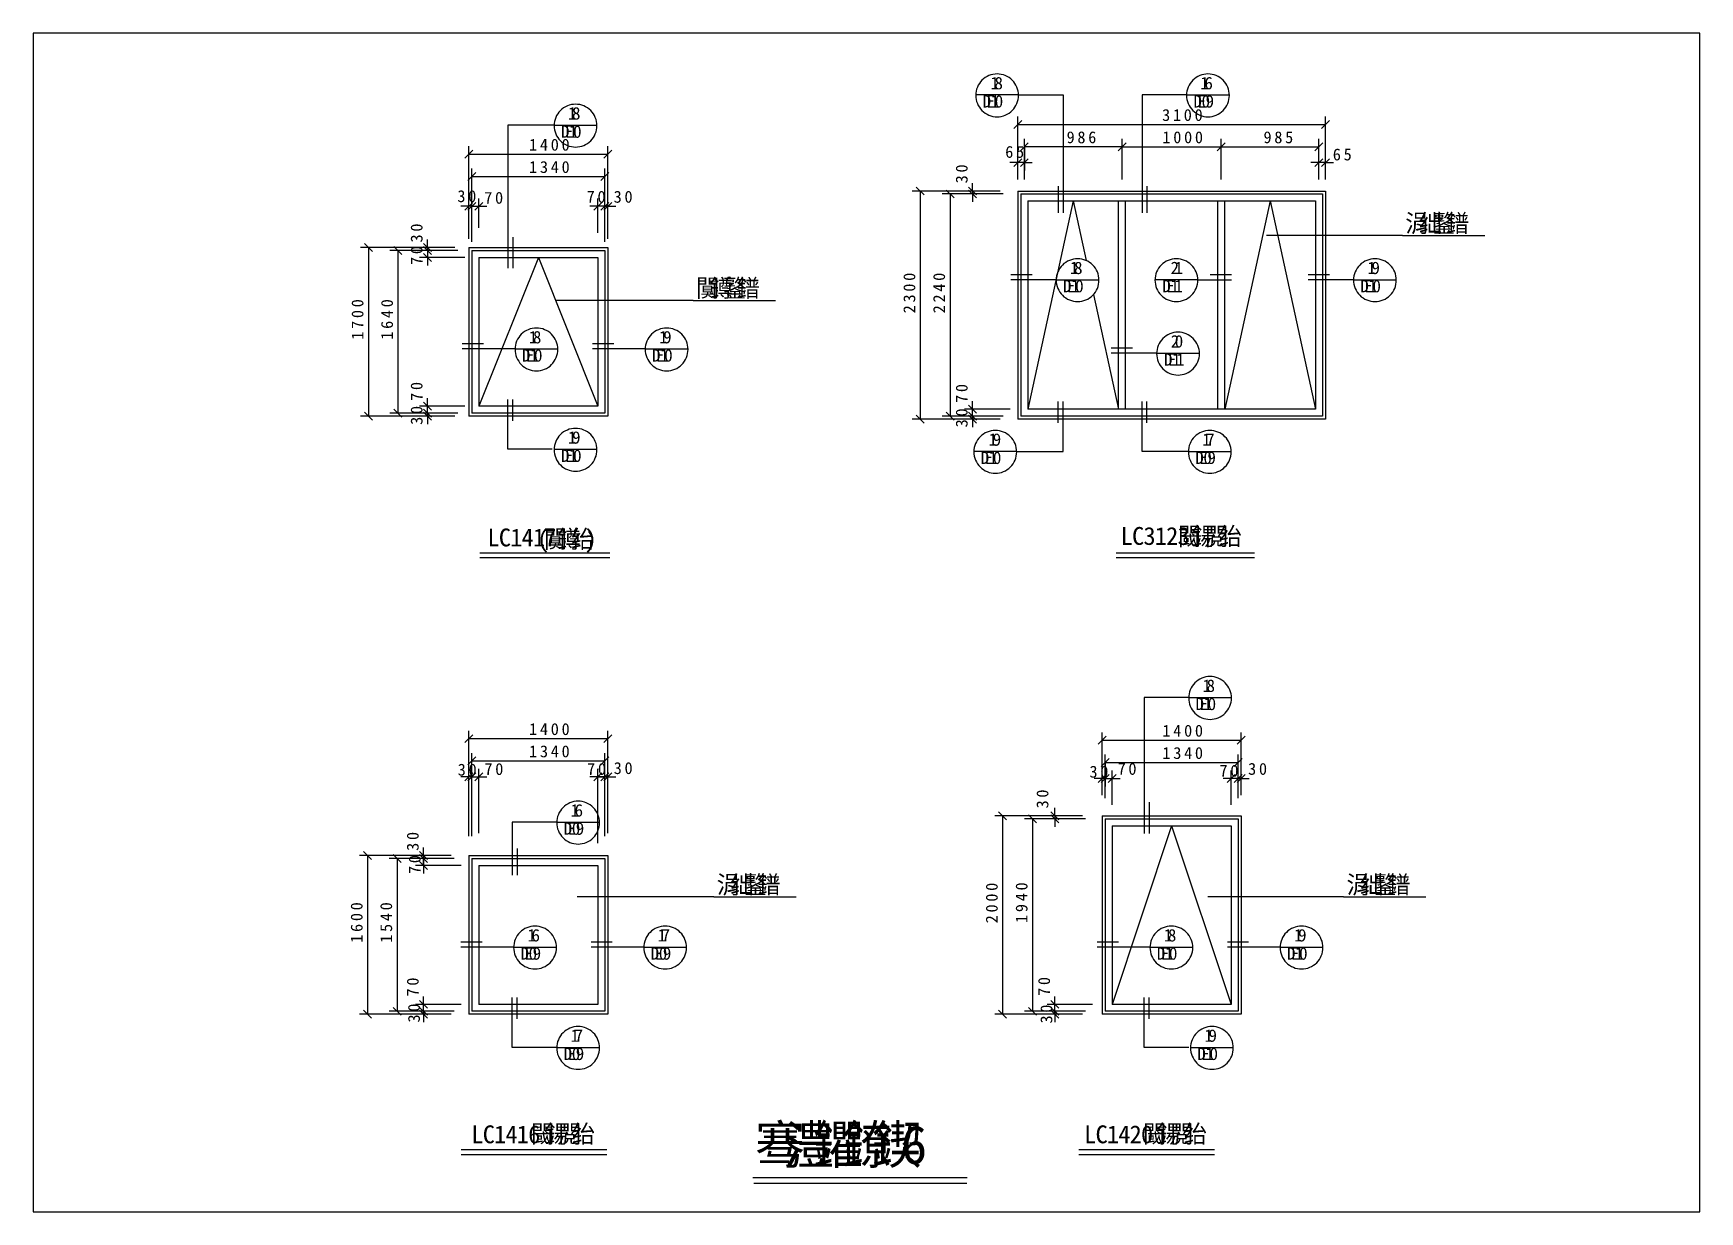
# Model space of a CAD drawing. Header units: metres. Extents: x 0 to 423, y 0 to 299.
import ezdxf

# ---------------------------------------------------------------- set-up
doc = ezdxf.new("R2010")
doc.units = ezdxf.units.M

msp = doc.modelspace()

# ---------------------------------------------------------------- linework, layer by layer
for p, q in [((422.85, 299.01), (0, 299.01)), ((0, 299.01), (0, 0)), ((422.85, 0), (422.85, 299.01)), ((250, 283.39), (239.14, 283.39)), ((250, 283.39), (261.3, 283.39)), ((261.3, 283.39), (261.3, 253.49)), ((292.64, 283.39), (281.34, 283.39)), ((281.34, 283.39), (281.34, 253.49)), ((292.64, 283.39), (303.5, 283.39)), ((132.16, 275.7), (120.39, 275.71)), ((120.39, 275.71), (120.39, 239.38)), ((132.16, 275.71), (143.02, 275.71)), ((250.85, 276.87), (248.84, 274.86)), ((249.85, 261.96), (249.85, 277.88)), ((249.85, 275.87), (327.87, 275.87)), ((326.87, 274.86), (328.88, 276.87)), ((327.87, 261.96), (327.87, 277.88)), ((252.49, 271.22), (250.48, 269.2)), ((251.48, 261.96), (251.48, 272.22)), ((275.27, 269.2), (277.28, 271.22)), ((277.28, 271.22), (275.27, 269.2)), ((276.27, 261.96), (276.27, 272.22)), ((276.27, 261.96), (276.27, 272.22)), ((302.45, 271.22), (300.44, 269.2)), ((300.44, 269.2), (302.45, 271.22)), ((301.44, 261.96), (301.44, 272.22)), ((301.44, 261.96), (301.44, 272.22)), ((325.23, 269.2), (327.24, 271.22)), ((326.24, 261.96), (326.24, 272.22)), ((111.53, 269.33), (109.52, 267.32)), ((110.53, 246.87), (110.53, 270.34)), ((110.53, 268.32), (145.76, 268.32)), ((144.76, 267.32), (146.77, 269.33)), ((145.76, 246.87), (145.76, 270.34)), ((248.84, 265.19), (250.85, 267.2)), ((249.85, 266.19), (249.85, 268.21)), ((252.49, 267.2), (250.48, 265.19)), ((276.27, 270.21), (251.48, 270.21)), ((251.48, 270.21), (251.48, 264.18)), ((276.27, 270.21), (301.44, 270.21)), ((301.44, 270.21), (326.24, 270.21)), ((325.23, 265.19), (327.24, 267.2)), ((326.24, 261.96), (326.24, 268.21)), ((328.88, 267.2), (326.87, 265.19)), ((327.87, 261.96), (327.87, 268.21)), ((112.29, 263.67), (110.28, 261.66)), ((111.28, 246.11), (111.28, 264.68)), ((111.28, 262.67), (145.01, 262.67)), ((144, 261.66), (146.02, 263.67)), ((145.01, 246.11), (145.01, 264.68)), ((249.85, 266.19), (247.83, 266.19)), ((251.48, 266.19), (249.85, 266.19)), ((251.48, 266.19), (253.5, 266.19)), ((326.24, 266.19), (324.22, 266.19)), ((327.87, 266.19), (326.24, 266.19)), ((327.87, 266.19), (329.89, 266.19)), ((245.32, 258.99), (223.04, 258.99)), ((226.06, 257.99), (224.05, 260)), ((225.06, 258.99), (225.06, 201.1)), ((246.08, 258.24), (230.61, 258.24)), ((233.63, 257.23), (231.61, 259.25)), ((232.62, 258.24), (232.62, 201.86)), ((244.06, 258.99), (236.32, 258.99)), ((244.06, 258.24), (236.32, 258.24)), ((237.33, 260), (239.34, 257.99)), ((239.34, 257.23), (237.33, 259.25)), ((238.34, 258.99), (238.34, 261.01)), ((238.34, 258.99), (238.34, 258.24)), ((238.34, 258.24), (238.34, 256.22)), ((249.85, 258.99), (327.87, 258.99)), ((249.85, 258.99), (249.85, 201.1)), ((250.6, 258.24), (327.12, 258.24)), ((250.6, 258.24), (250.6, 201.86)), ((260.05, 260.25), (260.05, 253.49)), ((282.6, 260.25), (282.6, 253.49)), ((327.12, 258.24), (327.12, 201.86)), ((327.87, 258.99), (327.87, 201.1)), ((110.53, 255.12), (108.51, 255.12)), ((111.28, 255.12), (109.27, 255.12)), ((109.52, 254.11), (111.53, 256.12)), ((110.28, 254.11), (112.29, 256.12)), ((112.29, 256.12), (110.28, 254.11)), ((110.53, 255.12), (110.53, 257.13)), ((111.28, 255.12), (110.53, 255.12)), ((111.28, 248.29), (111.28, 257.13)), ((111.28, 255.12), (111.28, 257.13)), ((111.28, 255.12), (113.04, 255.12)), ((111.28, 255.12), (113.3, 255.12)), ((114.05, 256.12), (112.04, 254.11)), ((113.04, 249.68), (113.04, 257.13)), ((113.04, 255.12), (115.06, 255.12)), ((143.25, 255.12), (141.23, 255.12)), ((142.24, 254.11), (144.25, 256.12)), ((145.01, 255.12), (143, 255.12)), ((143.25, 248.42), (143.25, 257.13)), ((145.01, 255.12), (143.25, 255.12)), ((146.02, 256.12), (144, 254.11)), ((144, 254.11), (146.02, 256.12)), ((146.77, 256.12), (144.76, 254.11)), ((145.01, 246.11), (145.01, 257.13)), ((145.01, 246.87), (145.01, 257.13)), ((145.01, 255.12), (147.02, 255.12)), ((145.76, 255.12), (145.01, 255.12)), ((145.76, 246.87), (145.76, 257.13)), ((145.76, 255.12), (147.78, 255.12)), ((252.36, 256.48), (325.36, 256.48)), ((252.36, 256.48), (252.36, 203.62)), ((263.88, 256.48), (252.36, 203.62)), ((263.88, 256.48), (267.17, 241.35)), ((275.39, 203.62), (275.39, 256.48)), ((277.16, 203.62), (277.16, 256.48)), ((300.56, 203.62), (300.56, 256.48)), ((302.33, 203.62), (302.33, 256.48)), ((313.84, 256.48), (302.33, 203.62)), ((313.84, 256.48), (325.36, 203.62)), ((325.36, 256.48), (325.36, 203.62)), ((86.03, 243.64), (84.01, 245.65)), ((99.01, 245.65), (101.02, 243.64)), ((100.01, 244.65), (100.01, 246.66)), ((100.01, 243.89), (100.01, 245.91)), ((121.65, 247.3), (121.65, 239.38)), ((347.43, 247.71), (312.95, 247.71)), ((347.43, 247.71), (368.3, 247.71)), ((107, 244.65), (83.01, 244.65)), ((85.02, 244.65), (85.02, 201.86)), ((107.75, 243.89), (90.49, 243.89)), ((93.51, 242.89), (91.5, 244.9)), ((92.51, 243.89), (92.51, 202.61)), ((105.74, 244.65), (98, 244.65)), ((107.75, 243.89), (98, 243.89)), ((105.74, 243.89), (98, 243.89)), ((109.52, 242.13), (98, 242.13)), ((99.01, 244.9), (101.02, 242.89)), ((101.02, 242.89), (99.01, 244.9)), ((101.02, 241.12), (99.01, 243.14)), ((100.01, 244.65), (100.01, 243.89)), ((100.01, 243.89), (100.01, 242.13)), ((100.01, 243.89), (100.01, 241.88)), ((100.01, 242.13), (100.01, 240.12)), ((110.53, 244.65), (145.76, 244.65)), ((110.53, 244.65), (110.53, 201.86)), ((111.28, 243.89), (145.01, 243.89)), ((111.28, 243.89), (111.28, 202.61)), ((113.04, 242.13), (113.04, 204.38)), ((113.04, 242.13), (143.25, 242.13)), ((128.15, 242.13), (113.04, 204.38)), ((128.15, 242.13), (143.25, 204.38)), ((143.25, 242.13), (143.25, 204.38)), ((145.01, 243.89), (145.01, 202.61)), ((145.76, 244.65), (145.76, 201.86)), ((253.46, 237.76), (248.06, 237.76)), ((304.03, 237.76), (298.63, 237.76)), ((328.91, 237.76), (323.51, 237.76)), ((259.56, 236.5), (248.06, 236.5)), ((259.56, 236.5), (270.42, 236.5)), ((269.05, 232.76), (275.39, 203.62)), ((295.5, 236.5), (284.63, 236.5)), ((295.5, 236.5), (304.03, 236.5)), ((335, 236.5), (323.51, 236.5)), ((335, 236.5), (345.87, 236.5)), ((167.44, 231.24), (132.72, 231.24)), ((167.44, 231.24), (188.31, 231.24)), ((114.26, 220.18), (108.85, 220.18)), ((147.28, 220.18), (141.88, 220.18)), ((122.24, 218.92), (108.85, 218.92)), ((122.24, 218.92), (133.1, 218.92)), ((155.27, 218.92), (141.88, 218.92)), ((155.27, 218.92), (166.13, 218.92)), ((278.95, 219.12), (273.55, 219.12)), ((285.05, 217.86), (273.55, 217.86)), ((285.05, 217.86), (295.91, 217.86)), ((91.5, 203.62), (93.51, 201.61)), ((109.52, 204.38), (98, 204.38)), ((99.01, 205.38), (101.02, 203.37)), ((101.02, 201.61), (99.01, 203.62)), ((99.01, 203.62), (101.02, 201.61)), ((100.01, 204.38), (100.01, 206.39)), ((100.01, 202.61), (100.01, 204.63)), ((100.01, 202.61), (100.01, 204.38)), ((143.25, 204.38), (113.04, 204.38)), ((120.39, 193.46), (120.39, 206.09)), ((121.65, 200.69), (121.65, 206.09)), ((247.84, 203.62), (236.32, 203.62)), ((237.33, 204.63), (239.34, 202.61)), ((238.34, 203.62), (238.34, 205.63)), ((238.34, 201.86), (238.34, 203.87)), ((238.34, 201.86), (238.34, 203.62)), ((325.36, 203.62), (252.36, 203.62)), ((260.05, 200.17), (260.05, 205.57)), ((261.3, 192.93), (261.3, 205.57)), ((281.34, 192.93), (281.34, 205.57)), ((282.6, 200.17), (282.6, 205.57)), ((107, 201.86), (83.01, 201.86)), ((84.01, 202.87), (86.03, 200.85)), ((107.75, 202.61), (90.49, 202.61)), ((107.75, 202.61), (98, 202.61)), ((106.5, 202.61), (98, 202.61)), ((107, 201.86), (98, 201.86)), ((101.02, 200.85), (99.01, 202.87)), ((100.01, 202.61), (100.01, 200.6)), ((100.01, 201.86), (100.01, 202.61)), ((100.01, 201.86), (100.01, 199.85)), ((145.76, 201.86), (110.53, 201.86)), ((145.01, 202.61), (111.28, 202.61)), ((245.32, 201.1), (223.04, 201.1)), ((224.05, 202.11), (226.06, 200.1)), ((246.08, 201.86), (230.61, 201.86)), ((231.61, 202.87), (233.63, 200.85)), ((244.82, 201.86), (236.32, 201.86)), ((246.08, 201.86), (236.32, 201.86)), ((245.32, 201.1), (236.32, 201.1)), ((237.33, 202.87), (239.34, 200.85)), ((239.34, 200.85), (237.33, 202.87)), ((239.34, 200.1), (237.33, 202.11)), ((238.34, 201.1), (238.34, 201.86)), ((238.34, 201.86), (238.34, 199.85)), ((238.34, 201.1), (238.34, 199.09)), ((327.87, 201.1), (249.85, 201.1)), ((327.12, 201.86), (250.6, 201.86)), ((131.69, 193.46), (120.39, 193.46)), ((132.16, 193.46), (143.02, 193.46)), ((249.54, 192.93), (238.67, 192.93)), ((249.54, 192.92), (261.3, 192.93)), ((293.11, 192.92), (281.34, 192.93)), ((293.11, 192.93), (303.97, 192.93)), ((113.31, 167.22), (146.29, 167.22)), ((113.31, 165.96), (146.29, 165.96)), ((274.79, 167.22), (309.87, 167.22)), ((274.79, 165.96), (309.87, 165.96)), ((281.88, 130.48), (281.88, 95.96)), ((293.18, 130.48), (281.88, 130.48)), ((293.18, 130.48), (304.04, 130.48)), ((111.53, 121.04), (109.52, 119.03)), ((110.53, 96.06), (110.53, 122.05)), ((110.53, 120.04), (145.76, 120.04)), ((144.76, 119.03), (146.77, 121.04)), ((145.76, 96.06), (145.76, 122.05)), ((272.25, 120.63), (270.23, 118.61)), ((271.24, 105.71), (271.24, 121.63)), ((271.24, 119.62), (306.48, 119.62)), ((305.47, 118.61), (307.48, 120.63)), ((306.48, 105.71), (306.48, 121.63)), ((112.29, 115.39), (110.28, 113.37)), ((111.28, 95.31), (111.28, 116.39)), ((111.28, 114.38), (145.01, 114.38)), ((144, 113.37), (146.02, 115.39)), ((145.01, 95.31), (145.01, 116.39)), ((273, 114.97), (270.99, 112.96)), ((272, 104.96), (272, 115.98)), ((304.72, 112.96), (306.73, 114.97)), ((305.72, 104.96), (305.72, 115.98)), ((110.53, 110.36), (108.51, 110.36)), ((111.28, 110.36), (109.27, 110.36)), ((109.52, 109.36), (111.53, 111.37)), ((110.28, 109.36), (112.29, 111.37)), ((112.29, 111.37), (110.28, 109.36)), ((110.53, 95.31), (110.53, 112.38)), ((111.28, 110.36), (110.53, 110.36)), ((111.28, 95.31), (111.28, 112.38)), ((111.28, 95.31), (111.28, 112.38)), ((111.28, 110.36), (113.04, 110.36)), ((111.28, 110.36), (113.3, 110.36)), ((114.05, 111.37), (112.04, 109.36)), ((113.04, 96.06), (113.04, 112.38)), ((113.04, 110.36), (115.06, 110.36)), ((143.25, 110.36), (141.23, 110.36)), ((142.24, 109.36), (144.25, 111.37)), ((145.01, 110.36), (143, 110.36)), ((143.25, 93.54), (143.25, 112.38)), ((143.25, 110.36), (145.01, 110.36)), ((146.02, 111.37), (144, 109.36)), ((144, 109.36), (146.02, 111.37)), ((146.77, 111.37), (144.76, 109.36)), ((145.01, 95.31), (145.01, 112.38)), ((145.01, 96.06), (145.01, 112.38)), ((145.01, 110.36), (147.02, 110.36)), ((145.76, 110.36), (145.01, 110.36)), ((145.76, 96.06), (145.76, 112.38)), ((145.76, 110.36), (147.78, 110.36)), ((271.24, 109.95), (269.23, 109.95)), ((272, 109.95), (269.98, 109.95)), ((270.23, 108.94), (272.25, 110.95)), ((270.99, 108.94), (273, 110.95)), ((273, 110.95), (270.99, 108.94)), ((271.24, 109.95), (271.24, 111.96)), ((272, 109.95), (271.24, 109.95)), ((272, 113.96), (272, 107.93)), ((272, 113.96), (305.72, 113.96)), ((272, 104.96), (272, 111.96)), ((272, 109.95), (273.76, 109.95)), ((272, 109.95), (274.01, 109.95)), ((274.76, 110.95), (272.75, 108.94)), ((273.76, 103.2), (273.76, 111.96)), ((273.76, 109.95), (275.77, 109.95)), ((303.96, 109.95), (301.95, 109.95)), ((302.95, 108.94), (304.97, 110.95)), ((305.72, 109.95), (303.71, 109.95)), ((303.96, 103.2), (303.96, 111.96)), ((305.72, 109.95), (303.96, 109.95)), ((306.73, 110.95), (304.72, 108.94)), ((304.72, 108.94), (306.73, 110.95)), ((307.48, 110.95), (305.47, 108.94)), ((305.72, 104.96), (305.72, 111.96)), ((305.72, 105.71), (305.72, 111.96)), ((305.72, 109.95), (307.74, 109.95)), ((306.48, 109.95), (305.72, 109.95)), ((306.48, 105.71), (306.48, 111.96)), ((306.48, 109.95), (308.49, 109.95)), ((259.25, 100.43), (259.25, 102.44)), ((283.14, 103.88), (283.14, 95.96)), ((121.52, 98.85), (121.52, 85.41)), ((132.82, 98.85), (121.52, 98.85)), ((132.82, 98.85), (143.68, 98.85)), ((266.23, 100.43), (243.95, 100.43)), ((246.97, 99.42), (244.96, 101.44)), ((245.97, 100.43), (245.97, 50.09)), ((266.99, 99.67), (251.52, 99.67)), ((254.54, 98.67), (252.53, 100.68)), ((253.53, 99.67), (253.53, 50.85)), ((264.98, 100.43), (257.24, 100.43)), ((264.98, 99.67), (257.24, 99.67)), ((258.24, 101.44), (260.26, 99.42)), ((260.26, 98.67), (258.24, 100.68)), ((259.25, 100.43), (259.25, 99.67)), ((259.25, 99.67), (259.25, 97.66)), ((271.24, 100.43), (271.24, 50.09)), ((271.24, 100.43), (306.48, 100.43)), ((272, 99.67), (272, 50.85)), ((272, 99.67), (305.72, 99.67)), ((288.86, 97.91), (273.76, 52.61)), ((273.76, 97.91), (273.76, 52.61)), ((273.76, 97.91), (303.96, 97.91)), ((288.86, 97.91), (303.96, 52.61)), ((303.96, 97.91), (303.96, 52.61)), ((305.72, 99.67), (305.72, 50.85)), ((306.48, 100.43), (306.48, 50.09)), ((106.02, 90.36), (82.78, 90.36)), ((85.8, 89.36), (83.79, 91.37)), ((84.8, 90.36), (84.8, 50.09)), ((106.78, 89.61), (90.29, 89.61)), ((93.31, 88.6), (91.3, 90.61)), ((92.3, 89.61), (92.3, 50.85)), ((104.76, 90.36), (97.02, 90.36)), ((106.78, 89.61), (97.02, 89.61)), ((104.76, 89.61), (97.02, 89.61)), ((98.03, 91.37), (100.04, 89.36)), ((98.03, 90.61), (100.04, 88.6)), ((100.04, 88.6), (98.03, 90.61)), ((100.04, 86.84), (98.03, 88.85)), ((99.04, 90.36), (99.04, 92.38)), ((99.04, 89.61), (99.04, 91.62)), ((99.04, 90.36), (99.04, 89.61)), ((99.04, 87.84), (99.04, 89.61)), ((99.04, 89.61), (99.04, 87.59)), ((110.53, 90.36), (145.76, 90.36)), ((110.53, 90.36), (110.53, 50.09)), ((111.28, 89.61), (145.01, 89.61)), ((111.28, 89.61), (111.28, 50.85)), ((122.78, 92.18), (122.78, 85.41)), ((145.01, 89.61), (145.01, 50.85)), ((145.76, 90.36), (145.76, 50.09)), ((108.54, 87.84), (97.02, 87.84)), ((99.04, 87.84), (99.04, 85.83)), ((113.04, 87.84), (143.25, 87.84)), ((113.04, 87.84), (113.04, 52.61)), ((143.25, 87.84), (143.25, 52.61)), ((172.7, 79.88), (137.98, 79.88)), ((172.7, 79.88), (193.58, 79.88)), ((332.51, 79.88), (298.04, 79.88)), ((332.51, 79.88), (353.39, 79.88)), ((113.89, 68.41), (108.49, 68.41)), ((146.92, 68.41), (141.52, 68.41)), ((275.38, 68.41), (269.97, 68.41)), ((308.4, 68.41), (303, 68.41)), ((121.88, 67.15), (108.49, 67.15)), ((121.88, 67.15), (132.74, 67.15)), ((154.9, 67.15), (141.52, 67.15)), ((154.9, 67.15), (165.77, 67.15)), ((283.36, 67.15), (269.97, 67.15)), ((283.36, 67.15), (294.23, 67.15)), ((316.39, 67.15), (303, 67.15)), ((316.39, 67.15), (327.25, 67.15)), ((83.79, 51.1), (85.8, 49.08)), ((106.78, 50.85), (90.29, 50.85)), ((91.3, 51.85), (93.31, 49.84)), ((108.54, 52.61), (97.02, 52.61)), ((106.78, 50.85), (97.02, 50.85)), ((105.52, 50.85), (97.02, 50.85)), ((98.03, 53.61), (100.04, 51.6)), ((100.04, 49.84), (98.03, 51.85)), ((98.03, 51.85), (100.04, 49.84)), ((100.04, 49.08), (98.03, 51.1)), ((99.04, 52.61), (99.04, 54.62)), ((99.04, 50.85), (99.04, 52.86)), ((99.04, 50.85), (99.04, 52.61)), ((99.04, 50.85), (99.04, 48.83)), ((99.04, 50.09), (99.04, 50.85)), ((145.01, 50.85), (111.28, 50.85)), ((143.25, 52.61), (113.04, 52.61)), ((121.52, 41.69), (121.52, 54.32)), ((122.78, 48.92), (122.78, 54.32)), ((244.96, 51.1), (246.97, 49.08)), ((266.99, 50.85), (251.52, 50.85)), ((252.53, 51.85), (254.54, 49.84)), ((268.75, 52.61), (257.24, 52.61)), ((266.99, 50.85), (257.24, 50.85)), ((265.73, 50.85), (257.24, 50.85)), ((258.24, 53.61), (260.26, 51.6)), ((260.26, 49.84), (258.24, 51.85)), ((258.24, 51.85), (260.26, 49.84)), ((260.26, 49.08), (258.24, 51.1)), ((259.25, 52.61), (259.25, 54.62)), ((259.25, 50.85), (259.25, 52.86)), ((259.25, 50.85), (259.25, 52.61)), ((259.25, 50.85), (259.25, 48.83)), ((259.25, 50.09), (259.25, 50.85)), ((305.72, 50.85), (272, 50.85)), ((303.96, 52.61), (273.76, 52.61)), ((281.88, 41.69), (281.88, 54.32)), ((283.14, 48.92), (283.14, 54.32)), ((106.02, 50.09), (82.78, 50.09)), ((106.02, 50.09), (97.02, 50.09)), ((99.04, 50.09), (99.04, 48.08)), ((145.76, 50.09), (110.53, 50.09)), ((266.23, 50.09), (243.95, 50.09)), ((266.23, 50.09), (257.24, 50.09)), ((259.25, 50.09), (259.25, 48.08)), ((306.48, 50.09), (271.24, 50.09)), ((132.82, 41.69), (121.52, 41.69)), ((132.82, 41.69), (143.68, 41.69)), ((293.18, 41.69), (281.88, 41.69)), ((293.65, 41.69), (304.51, 41.69)), ((108.55, 15.76), (145.54, 15.76)), ((108.55, 14.5), (145.54, 14.5)), ((265.27, 15.76), (299.7, 15.76)), ((265.27, 14.5), (299.7, 14.5)), ((182.61, 8.65), (236.95, 8.65)), ((182.81, 7.2), (236.88, 7.2)), ((0, 0), (422.85, 0))]:
    msp.add_line(p, q)
for points in [[(250.01, 283.26), (249.98, 283.8), (249.9, 284.32), (249.77, 284.84), (249.59, 285.34), (249.36, 285.82), (249.09, 286.28), (248.77, 286.71), (248.41, 287.1), (248.02, 287.46), (247.59, 287.78), (247.13, 288.05), (246.65, 288.28), (246.15, 288.46), (245.63, 288.59), (245.11, 288.67), (244.57, 288.7), (244.04, 288.67), (243.51, 288.59), (243, 288.46), (242.49, 288.28), (242.01, 288.05), (241.55, 287.78), (241.13, 287.46), (240.73, 287.1), (240.37, 286.71), (240.06, 286.28), (239.78, 285.82), (239.55, 285.34), (239.37, 284.84), (239.24, 284.32), (239.17, 283.8), (239.14, 283.26), (239.17, 282.73), (239.24, 282.2), (239.37, 281.69), (239.55, 281.18), (239.78, 280.7), (240.06, 280.24), (240.37, 279.82), (240.73, 279.42), (241.13, 279.06), (241.55, 278.75), (242.01, 278.47), (242.49, 278.24), (243, 278.06), (243.51, 277.93), (244.04, 277.86), (244.57, 277.83), (245.11, 277.86), (245.63, 277.93), (246.15, 278.06), (246.65, 278.24), (247.13, 278.47), (247.59, 278.75), (248.02, 279.06), (248.41, 279.42), (248.77, 279.82), (249.09, 280.24), (249.36, 280.7), (249.59, 281.18), (249.77, 281.69), (249.9, 282.2), (249.98, 282.73), (250.01, 283.26)], [(303.5, 283.26), (303.47, 283.8), (303.4, 284.32), (303.27, 284.84), (303.09, 285.34), (302.86, 285.82), (302.59, 286.28), (302.27, 286.71), (301.91, 287.1), (301.51, 287.46), (301.09, 287.78), (300.63, 288.05), (300.15, 288.28), (299.64, 288.46), (299.13, 288.59), (298.6, 288.67), (298.07, 288.7), (297.54, 288.67), (297.01, 288.59), (296.49, 288.46), (295.99, 288.28), (295.51, 288.05), (295.05, 287.78), (294.62, 287.46), (294.23, 287.1), (293.87, 286.71), (293.55, 286.28), (293.28, 285.82), (293.05, 285.34), (292.87, 284.84), (292.74, 284.32), (292.66, 283.8), (292.64, 283.26), (292.66, 282.73), (292.74, 282.2), (292.87, 281.69), (293.05, 281.18), (293.28, 280.7), (293.55, 280.24), (293.87, 279.82), (294.23, 279.42), (294.62, 279.06), (295.05, 278.75), (295.51, 278.47), (295.99, 278.24), (296.49, 278.06), (297.01, 277.93), (297.54, 277.86), (298.07, 277.83), (298.6, 277.86), (299.13, 277.93), (299.64, 278.06), (300.15, 278.24), (300.63, 278.47), (301.09, 278.75), (301.51, 279.06), (301.91, 279.42), (302.27, 279.82), (302.59, 280.24), (302.86, 280.7), (303.09, 281.18), (303.27, 281.69), (303.4, 282.2), (303.47, 282.73), (303.5, 283.26)], [(143.02, 275.59), (143, 276.12), (142.92, 276.65), (142.79, 277.16), (142.61, 277.67), (142.38, 278.15), (142.11, 278.61), (141.79, 279.03), (141.43, 279.43), (141.04, 279.79), (140.61, 280.1), (140.15, 280.38), (139.67, 280.61), (139.17, 280.79), (138.65, 280.92), (138.12, 280.99), (137.59, 281.02), (137.06, 280.99), (136.53, 280.92), (136.01, 280.79), (135.51, 280.61), (135.03, 280.38), (134.57, 280.1), (134.14, 279.79), (133.75, 279.43), (133.39, 279.03), (133.07, 278.61), (132.8, 278.15), (132.57, 277.67), (132.39, 277.16), (132.26, 276.65), (132.18, 276.12), (132.16, 275.59), (132.18, 275.06), (132.26, 274.53), (132.39, 274.01), (132.57, 273.51), (132.8, 273.03), (133.07, 272.57), (133.39, 272.14), (133.75, 271.75), (134.14, 271.39), (134.57, 271.07), (135.03, 270.8), (135.51, 270.57), (136.01, 270.39), (136.53, 270.26), (137.06, 270.18), (137.59, 270.15), (138.12, 270.18), (138.65, 270.26), (139.17, 270.39), (139.67, 270.57), (140.15, 270.8), (140.61, 271.07), (141.04, 271.39), (141.43, 271.75), (141.79, 272.14), (142.11, 272.57), (142.38, 273.03), (142.61, 273.51), (142.79, 274.01), (142.92, 274.53), (143, 275.06), (143.02, 275.59)], [(270.42, 236.38), (270.4, 236.91), (270.32, 237.44), (270.19, 237.95), (270.01, 238.45), (269.78, 238.94), (269.51, 239.39), (269.19, 239.82), (268.83, 240.22), (268.44, 240.58), (268.01, 240.89), (267.55, 241.17), (267.07, 241.39), (266.57, 241.57), (266.05, 241.7), (265.52, 241.78), (264.99, 241.81), (264.46, 241.78), (263.93, 241.7), (263.41, 241.57), (262.91, 241.39), (262.43, 241.17), (261.97, 240.89), (261.54, 240.58), (261.15, 240.22), (260.79, 239.82), (260.47, 239.39), (260.2, 238.94), (259.97, 238.45), (259.79, 237.95), (259.66, 237.44), (259.58, 236.91), (259.56, 236.38), (259.58, 235.84), (259.66, 235.32), (259.79, 234.8), (259.97, 234.3), (260.2, 233.81), (260.47, 233.36), (260.79, 232.93), (261.15, 232.53), (261.54, 232.18), (261.97, 231.86), (262.43, 231.58), (262.91, 231.36), (263.41, 231.18), (263.93, 231.05), (264.46, 230.97), (264.99, 230.94), (265.52, 230.97), (266.05, 231.05), (266.57, 231.18), (267.07, 231.36), (267.55, 231.58), (268.01, 231.86), (268.44, 232.18), (268.83, 232.53), (269.19, 232.93), (269.51, 233.36), (269.78, 233.81), (270.01, 234.3), (270.19, 234.8), (270.32, 235.32), (270.4, 235.84), (270.42, 236.38)], [(295.5, 236.38), (295.47, 236.91), (295.39, 237.44), (295.26, 237.95), (295.08, 238.45), (294.85, 238.94), (294.58, 239.39), (294.26, 239.82), (293.91, 240.22), (293.51, 240.58), (293.08, 240.89), (292.62, 241.17), (292.14, 241.39), (291.64, 241.57), (291.12, 241.7), (290.6, 241.78), (290.06, 241.81), (289.53, 241.78), (289, 241.7), (288.49, 241.57), (287.98, 241.39), (287.5, 241.17), (287.05, 240.89), (286.62, 240.58), (286.22, 240.22), (285.86, 239.82), (285.55, 239.39), (285.27, 238.94), (285.04, 238.45), (284.86, 237.95), (284.74, 237.44), (284.66, 236.91), (284.63, 236.38), (284.66, 235.84), (284.74, 235.32), (284.86, 234.8), (285.04, 234.3), (285.27, 233.81), (285.55, 233.36), (285.86, 232.93), (286.22, 232.53), (286.62, 232.18), (287.05, 231.86), (287.5, 231.58), (287.98, 231.36), (288.49, 231.18), (289, 231.05), (289.53, 230.97), (290.06, 230.94), (290.6, 230.97), (291.12, 231.05), (291.64, 231.18), (292.14, 231.36), (292.62, 231.58), (293.08, 231.86), (293.51, 232.18), (293.91, 232.53), (294.26, 232.93), (294.58, 233.36), (294.85, 233.81), (295.08, 234.3), (295.26, 234.8), (295.39, 235.32), (295.47, 235.84), (295.5, 236.38)], [(345.87, 236.38), (345.84, 236.91), (345.76, 237.44), (345.63, 237.95), (345.46, 238.45), (345.23, 238.94), (344.95, 239.39), (344.64, 239.82), (344.28, 240.22), (343.88, 240.58), (343.45, 240.89), (343, 241.17), (342.52, 241.39), (342.01, 241.57), (341.5, 241.7), (340.97, 241.78), (340.44, 241.81), (339.9, 241.78), (339.38, 241.7), (338.86, 241.57), (338.36, 241.39), (337.88, 241.17), (337.42, 240.89), (336.99, 240.58), (336.59, 240.22), (336.24, 239.82), (335.92, 239.39), (335.64, 238.94), (335.42, 238.45), (335.24, 237.95), (335.11, 237.44), (335.03, 236.91), (335, 236.38), (335.03, 235.84), (335.11, 235.32), (335.24, 234.8), (335.42, 234.3), (335.64, 233.81), (335.92, 233.36), (336.24, 232.93), (336.59, 232.53), (336.99, 232.18), (337.42, 231.86), (337.88, 231.58), (338.36, 231.36), (338.86, 231.18), (339.38, 231.05), (339.9, 230.97), (340.44, 230.94), (340.97, 230.97), (341.5, 231.05), (342.01, 231.18), (342.52, 231.36), (343, 231.58), (343.45, 231.86), (343.88, 232.18), (344.28, 232.53), (344.64, 232.93), (344.95, 233.36), (345.23, 233.81), (345.46, 234.3), (345.63, 234.8), (345.76, 235.32), (345.84, 235.84), (345.87, 236.38)], [(133.11, 218.79), (133.08, 219.33), (133, 219.85), (132.87, 220.37), (132.69, 220.87), (132.46, 221.36), (132.19, 221.81), (131.87, 222.24), (131.51, 222.64), (131.12, 222.99), (130.69, 223.31), (130.23, 223.59), (129.75, 223.81), (129.25, 223.99), (128.73, 224.12), (128.2, 224.2), (127.67, 224.23), (127.14, 224.2), (126.61, 224.12), (126.1, 223.99), (125.59, 223.81), (125.11, 223.59), (124.65, 223.31), (124.23, 222.99), (123.83, 222.64), (123.47, 222.24), (123.16, 221.81), (122.88, 221.36), (122.65, 220.87), (122.47, 220.37), (122.34, 219.85), (122.27, 219.33), (122.24, 218.79), (122.27, 218.26), (122.34, 217.73), (122.47, 217.22), (122.65, 216.72), (122.88, 216.23), (123.16, 215.78), (123.47, 215.35), (123.83, 214.95), (124.23, 214.59), (124.65, 214.28), (125.11, 214), (125.59, 213.77), (126.1, 213.6), (126.61, 213.47), (127.14, 213.39), (127.67, 213.36), (128.2, 213.39), (128.73, 213.47), (129.25, 213.6), (129.75, 213.77), (130.23, 214), (130.69, 214.28), (131.12, 214.59), (131.51, 214.95), (131.87, 215.35), (132.19, 215.78), (132.46, 216.23), (132.69, 216.72), (132.87, 217.22), (133, 217.73), (133.08, 218.26), (133.11, 218.79)], [(166.13, 218.79), (166.11, 219.33), (166.03, 219.85), (165.9, 220.37), (165.72, 220.87), (165.49, 221.36), (165.22, 221.81), (164.9, 222.24), (164.54, 222.64), (164.15, 222.99), (163.72, 223.31), (163.26, 223.59), (162.78, 223.81), (162.28, 223.99), (161.76, 224.12), (161.23, 224.2), (160.7, 224.23), (160.17, 224.2), (159.64, 224.12), (159.12, 223.99), (158.62, 223.81), (158.14, 223.59), (157.68, 223.31), (157.25, 222.99), (156.86, 222.64), (156.5, 222.24), (156.18, 221.81), (155.91, 221.36), (155.68, 220.87), (155.5, 220.37), (155.37, 219.85), (155.29, 219.33), (155.27, 218.79), (155.29, 218.26), (155.37, 217.73), (155.5, 217.22), (155.68, 216.72), (155.91, 216.23), (156.18, 215.78), (156.5, 215.35), (156.86, 214.95), (157.25, 214.59), (157.68, 214.28), (158.14, 214), (158.62, 213.77), (159.12, 213.6), (159.64, 213.47), (160.17, 213.39), (160.7, 213.36), (161.23, 213.39), (161.76, 213.47), (162.28, 213.6), (162.78, 213.77), (163.26, 214), (163.72, 214.28), (164.15, 214.59), (164.54, 214.95), (164.9, 215.35), (165.22, 215.78), (165.49, 216.23), (165.72, 216.72), (165.9, 217.22), (166.03, 217.73), (166.11, 218.26), (166.13, 218.79)], [(295.91, 217.73), (295.89, 218.27), (295.81, 218.79), (295.68, 219.31), (295.5, 219.81), (295.27, 220.3), (295, 220.75), (294.68, 221.18), (294.32, 221.58), (293.93, 221.93), (293.5, 222.25), (293.04, 222.53), (292.56, 222.75), (292.06, 222.93), (291.54, 223.06), (291.01, 223.14), (290.48, 223.17), (289.95, 223.14), (289.42, 223.06), (288.9, 222.93), (288.4, 222.75), (287.92, 222.53), (287.46, 222.25), (287.03, 221.93), (286.64, 221.58), (286.28, 221.18), (285.96, 220.75), (285.69, 220.3), (285.46, 219.81), (285.28, 219.31), (285.15, 218.79), (285.07, 218.27), (285.05, 217.73), (285.07, 217.2), (285.15, 216.67), (285.28, 216.16), (285.46, 215.66), (285.69, 215.17), (285.96, 214.72), (286.28, 214.29), (286.64, 213.89), (287.03, 213.53), (287.46, 213.22), (287.92, 212.94), (288.4, 212.71), (288.9, 212.54), (289.42, 212.41), (289.95, 212.33), (290.48, 212.3), (291.01, 212.33), (291.54, 212.41), (292.06, 212.54), (292.56, 212.71), (293.04, 212.94), (293.5, 213.22), (293.93, 213.53), (294.32, 213.89), (294.68, 214.29), (295, 214.72), (295.27, 215.17), (295.5, 215.66), (295.68, 216.16), (295.81, 216.67), (295.89, 217.2), (295.91, 217.73)], [(143.02, 193.33), (143, 193.86), (142.92, 194.39), (142.79, 194.91), (142.61, 195.41), (142.38, 195.89), (142.11, 196.35), (141.79, 196.78), (141.43, 197.17), (141.04, 197.53), (140.61, 197.85), (140.15, 198.12), (139.67, 198.35), (139.17, 198.53), (138.65, 198.66), (138.12, 198.74), (137.59, 198.76), (137.06, 198.74), (136.53, 198.66), (136.01, 198.53), (135.51, 198.35), (135.03, 198.12), (134.57, 197.85), (134.14, 197.53), (133.75, 197.17), (133.39, 196.78), (133.07, 196.35), (132.8, 195.89), (132.57, 195.41), (132.39, 194.91), (132.26, 194.39), (132.18, 193.86), (132.16, 193.33), (132.18, 192.8), (132.26, 192.27), (132.39, 191.75), (132.57, 191.25), (132.8, 190.77), (133.07, 190.31), (133.39, 189.88), (133.75, 189.49), (134.14, 189.13), (134.57, 188.81), (135.03, 188.54), (135.51, 188.31), (136.01, 188.13), (136.53, 188), (137.06, 187.92), (137.59, 187.9), (138.12, 187.92), (138.65, 188), (139.17, 188.13), (139.67, 188.31), (140.15, 188.54), (140.61, 188.81), (141.04, 189.13), (141.43, 189.49), (141.79, 189.88), (142.11, 190.31), (142.38, 190.77), (142.61, 191.25), (142.79, 191.75), (142.92, 192.27), (143, 192.8), (143.02, 193.33)], [(249.54, 192.81), (249.51, 193.34), (249.43, 193.87), (249.3, 194.39), (249.12, 194.89), (248.9, 195.37), (248.62, 195.83), (248.3, 196.26), (247.95, 196.65), (247.55, 197.01), (247.12, 197.33), (246.66, 197.6), (246.18, 197.83), (245.68, 198.01), (245.16, 198.14), (244.64, 198.22), (244.1, 198.24), (243.57, 198.22), (243.04, 198.14), (242.53, 198.01), (242.02, 197.83), (241.54, 197.6), (241.09, 197.33), (240.66, 197.01), (240.26, 196.65), (239.9, 196.26), (239.59, 195.83), (239.31, 195.37), (239.08, 194.89), (238.91, 194.39), (238.78, 193.87), (238.7, 193.34), (238.67, 192.81), (238.7, 192.28), (238.78, 191.75), (238.91, 191.23), (239.08, 190.73), (239.31, 190.25), (239.59, 189.79), (239.9, 189.36), (240.26, 188.97), (240.66, 188.61), (241.09, 188.29), (241.54, 188.02), (242.02, 187.79), (242.53, 187.61), (243.04, 187.48), (243.57, 187.4), (244.1, 187.38), (244.64, 187.4), (245.16, 187.48), (245.68, 187.61), (246.18, 187.79), (246.66, 188.02), (247.12, 188.29), (247.55, 188.61), (247.95, 188.97), (248.3, 189.36), (248.62, 189.79), (248.9, 190.25), (249.12, 190.73), (249.3, 191.23), (249.43, 191.75), (249.51, 192.28), (249.54, 192.81)], [(303.97, 192.81), (303.94, 193.34), (303.87, 193.87), (303.74, 194.39), (303.56, 194.89), (303.33, 195.37), (303.05, 195.83), (302.74, 196.26), (302.38, 196.65), (301.98, 197.01), (301.56, 197.33), (301.1, 197.6), (300.62, 197.83), (300.11, 198.01), (299.6, 198.14), (299.07, 198.22), (298.54, 198.24), (298, 198.22), (297.48, 198.14), (296.96, 198.01), (296.46, 197.83), (295.98, 197.6), (295.52, 197.33), (295.09, 197.01), (294.7, 196.65), (294.34, 196.26), (294.02, 195.83), (293.75, 195.37), (293.52, 194.89), (293.34, 194.39), (293.21, 193.87), (293.13, 193.34), (293.1, 192.81), (293.13, 192.28), (293.21, 191.75), (293.34, 191.23), (293.52, 190.73), (293.75, 190.25), (294.02, 189.79), (294.34, 189.36), (294.7, 188.97), (295.09, 188.61), (295.52, 188.29), (295.98, 188.02), (296.46, 187.79), (296.96, 187.61), (297.48, 187.48), (298, 187.4), (298.54, 187.38), (299.07, 187.4), (299.6, 187.48), (300.11, 187.61), (300.62, 187.79), (301.1, 188.02), (301.56, 188.29), (301.98, 188.61), (302.38, 188.97), (302.74, 189.36), (303.05, 189.79), (303.33, 190.25), (303.56, 190.73), (303.74, 191.23), (303.87, 191.75), (303.94, 192.28), (303.97, 192.81)], [(304.04, 130.35), (304.02, 130.89), (303.94, 131.41), (303.81, 131.93), (303.63, 132.43), (303.4, 132.91), (303.13, 133.37), (302.81, 133.8), (302.45, 134.19), (302.06, 134.55), (301.63, 134.87), (301.17, 135.14), (300.69, 135.37), (300.19, 135.55), (299.67, 135.68), (299.14, 135.76), (298.61, 135.79), (298.08, 135.76), (297.55, 135.68), (297.03, 135.55), (296.53, 135.37), (296.05, 135.14), (295.59, 134.87), (295.16, 134.55), (294.77, 134.19), (294.41, 133.8), (294.09, 133.37), (293.82, 132.91), (293.59, 132.43), (293.41, 131.93), (293.28, 131.41), (293.2, 130.89), (293.18, 130.35), (293.2, 129.82), (293.28, 129.29), (293.41, 128.78), (293.59, 128.27), (293.82, 127.79), (294.09, 127.33), (294.41, 126.91), (294.77, 126.51), (295.16, 126.15), (295.59, 125.84), (296.05, 125.56), (296.53, 125.33), (297.03, 125.15), (297.55, 125.02), (298.08, 124.95), (298.61, 124.92), (299.14, 124.95), (299.67, 125.02), (300.19, 125.15), (300.69, 125.33), (301.17, 125.56), (301.63, 125.84), (302.06, 126.15), (302.45, 126.51), (302.81, 126.91), (303.13, 127.33), (303.4, 127.79), (303.63, 128.27), (303.81, 128.78), (303.94, 129.29), (304.02, 129.82), (304.04, 130.35)], [(143.69, 98.72), (143.66, 99.26), (143.58, 99.78), (143.45, 100.3), (143.27, 100.8), (143.04, 101.29), (142.77, 101.74), (142.45, 102.17), (142.09, 102.57), (141.7, 102.92), (141.27, 103.24), (140.81, 103.52), (140.33, 103.74), (139.83, 103.92), (139.31, 104.05), (138.79, 104.13), (138.25, 104.16), (137.72, 104.13), (137.19, 104.05), (136.68, 103.92), (136.17, 103.74), (135.69, 103.52), (135.23, 103.24), (134.81, 102.92), (134.41, 102.57), (134.05, 102.17), (133.74, 101.74), (133.46, 101.29), (133.23, 100.8), (133.05, 100.3), (132.92, 99.78), (132.85, 99.26), (132.82, 98.72), (132.85, 98.19), (132.92, 97.66), (133.05, 97.15), (133.23, 96.65), (133.46, 96.16), (133.74, 95.71), (134.05, 95.28), (134.41, 94.88), (134.81, 94.53), (135.23, 94.21), (135.69, 93.93), (136.17, 93.71), (136.68, 93.53), (137.19, 93.4), (137.72, 93.32), (138.25, 93.29), (138.79, 93.32), (139.31, 93.4), (139.83, 93.53), (140.33, 93.71), (140.81, 93.93), (141.27, 94.21), (141.7, 94.53), (142.09, 94.88), (142.45, 95.28), (142.77, 95.71), (143.04, 96.16), (143.27, 96.65), (143.45, 97.15), (143.58, 97.66), (143.66, 98.19), (143.69, 98.72)], [(132.74, 67.03), (132.72, 67.56), (132.64, 68.09), (132.51, 68.6), (132.33, 69.1), (132.1, 69.59), (131.83, 70.04), (131.51, 70.47), (131.15, 70.87), (130.75, 71.23), (130.33, 71.54), (129.87, 71.82), (129.39, 72.05), (128.89, 72.22), (128.37, 72.35), (127.84, 72.43), (127.31, 72.46), (126.78, 72.43), (126.25, 72.35), (125.73, 72.22), (125.23, 72.05), (124.75, 71.82), (124.29, 71.54), (123.86, 71.23), (123.47, 70.87), (123.11, 70.47), (122.79, 70.04), (122.52, 69.59), (122.29, 69.1), (122.11, 68.6), (121.98, 68.09), (121.9, 67.56), (121.88, 67.03), (121.9, 66.49), (121.98, 65.97), (122.11, 65.45), (122.29, 64.95), (122.52, 64.46), (122.79, 64.01), (123.11, 63.58), (123.47, 63.18), (123.86, 62.83), (124.29, 62.51), (124.75, 62.23), (125.23, 62.01), (125.73, 61.83), (126.25, 61.7), (126.78, 61.62), (127.31, 61.59), (127.84, 61.62), (128.37, 61.7), (128.89, 61.83), (129.39, 62.01), (129.87, 62.23), (130.33, 62.51), (130.75, 62.83), (131.15, 63.18), (131.51, 63.58), (131.83, 64.01), (132.1, 64.46), (132.33, 64.95), (132.51, 65.45), (132.64, 65.97), (132.72, 66.49), (132.74, 67.03)], [(165.77, 67.03), (165.74, 67.56), (165.66, 68.09), (165.53, 68.6), (165.35, 69.1), (165.13, 69.59), (164.85, 70.04), (164.54, 70.47), (164.18, 70.87), (163.78, 71.23), (163.35, 71.54), (162.9, 71.82), (162.41, 72.05), (161.91, 72.22), (161.4, 72.35), (160.87, 72.43), (160.34, 72.46), (159.8, 72.43), (159.28, 72.35), (158.76, 72.22), (158.26, 72.05), (157.77, 71.82), (157.32, 71.54), (156.89, 71.23), (156.49, 70.87), (156.14, 70.47), (155.82, 70.04), (155.54, 69.59), (155.32, 69.1), (155.14, 68.6), (155.01, 68.09), (154.93, 67.56), (154.9, 67.03), (154.93, 66.49), (155.01, 65.97), (155.14, 65.45), (155.32, 64.95), (155.54, 64.46), (155.82, 64.01), (156.14, 63.58), (156.49, 63.18), (156.89, 62.83), (157.32, 62.51), (157.77, 62.23), (158.26, 62.01), (158.76, 61.83), (159.28, 61.7), (159.8, 61.62), (160.34, 61.59), (160.87, 61.62), (161.4, 61.7), (161.91, 61.83), (162.41, 62.01), (162.9, 62.23), (163.35, 62.51), (163.78, 62.83), (164.18, 63.18), (164.54, 63.58), (164.85, 64.01), (165.13, 64.46), (165.35, 64.95), (165.53, 65.45), (165.66, 65.97), (165.74, 66.49), (165.77, 67.03)], [(294.23, 67.03), (294.2, 67.56), (294.12, 68.09), (293.99, 68.6), (293.81, 69.1), (293.59, 69.59), (293.31, 70.04), (292.99, 70.47), (292.64, 70.87), (292.24, 71.23), (291.81, 71.54), (291.36, 71.82), (290.87, 72.05), (290.37, 72.22), (289.85, 72.35), (289.33, 72.43), (288.79, 72.46), (288.26, 72.43), (287.73, 72.35), (287.22, 72.22), (286.72, 72.05), (286.23, 71.82), (285.78, 71.54), (285.35, 71.23), (284.95, 70.87), (284.59, 70.47), (284.28, 70.04), (284, 69.59), (283.78, 69.1), (283.6, 68.6), (283.47, 68.09), (283.39, 67.56), (283.36, 67.03), (283.39, 66.49), (283.47, 65.97), (283.6, 65.45), (283.78, 64.95), (284, 64.46), (284.28, 64.01), (284.59, 63.58), (284.95, 63.18), (285.35, 62.83), (285.78, 62.51), (286.23, 62.23), (286.72, 62.01), (287.22, 61.83), (287.73, 61.7), (288.26, 61.62), (288.79, 61.59), (289.33, 61.62), (289.85, 61.7), (290.37, 61.83), (290.87, 62.01), (291.36, 62.23), (291.81, 62.51), (292.24, 62.83), (292.64, 63.18), (292.99, 63.58), (293.31, 64.01), (293.59, 64.46), (293.81, 64.95), (293.99, 65.45), (294.12, 65.97), (294.2, 66.49), (294.23, 67.03)], [(327.25, 67.03), (327.23, 67.56), (327.15, 68.09), (327.02, 68.6), (326.84, 69.1), (326.61, 69.59), (326.34, 70.04), (326.02, 70.47), (325.66, 70.87), (325.27, 71.23), (324.84, 71.54), (324.38, 71.82), (323.9, 72.05), (323.4, 72.22), (322.88, 72.35), (322.35, 72.43), (321.82, 72.46), (321.29, 72.43), (320.76, 72.35), (320.24, 72.22), (319.74, 72.05), (319.26, 71.82), (318.8, 71.54), (318.38, 71.23), (317.98, 70.87), (317.62, 70.47), (317.3, 70.04), (317.03, 69.59), (316.8, 69.1), (316.62, 68.6), (316.49, 68.09), (316.42, 67.56), (316.39, 67.03), (316.42, 66.49), (316.49, 65.97), (316.62, 65.45), (316.8, 64.95), (317.03, 64.46), (317.3, 64.01), (317.62, 63.58), (317.98, 63.18), (318.38, 62.83), (318.8, 62.51), (319.26, 62.23), (319.74, 62.01), (320.24, 61.83), (320.76, 61.7), (321.29, 61.62), (321.82, 61.59), (322.35, 61.62), (322.88, 61.7), (323.4, 61.83), (323.9, 62.01), (324.38, 62.23), (324.84, 62.51), (325.27, 62.83), (325.66, 63.18), (326.02, 63.58), (326.34, 64.01), (326.61, 64.46), (326.84, 64.95), (327.02, 65.45), (327.15, 65.97), (327.23, 66.49), (327.25, 67.03)], [(143.69, 41.56), (143.66, 42.09), (143.58, 42.62), (143.45, 43.14), (143.27, 43.64), (143.04, 44.12), (142.77, 44.58), (142.45, 45.01), (142.09, 45.4), (141.7, 45.76), (141.27, 46.08), (140.81, 46.35), (140.33, 46.58), (139.83, 46.76), (139.31, 46.89), (138.79, 46.97), (138.25, 46.99), (137.72, 46.97), (137.19, 46.89), (136.68, 46.76), (136.17, 46.58), (135.69, 46.35), (135.23, 46.08), (134.81, 45.76), (134.41, 45.4), (134.05, 45.01), (133.74, 44.58), (133.46, 44.12), (133.23, 43.64), (133.05, 43.14), (132.92, 42.62), (132.85, 42.09), (132.82, 41.56), (132.85, 41.03), (132.92, 40.5), (133.05, 39.99), (133.23, 39.48), (133.46, 39), (133.74, 38.54), (134.05, 38.12), (134.41, 37.72), (134.81, 37.36), (135.23, 37.04), (135.69, 36.77), (136.17, 36.54), (136.68, 36.36), (137.19, 36.23), (137.72, 36.16), (138.25, 36.13), (138.79, 36.16), (139.31, 36.23), (139.83, 36.36), (140.33, 36.54), (140.81, 36.77), (141.27, 37.04), (141.7, 37.36), (142.09, 37.72), (142.45, 38.12), (142.77, 38.54), (143.04, 39), (143.27, 39.48), (143.45, 39.99), (143.58, 40.5), (143.66, 41.03), (143.69, 41.56)], [(304.51, 41.56), (304.49, 42.09), (304.41, 42.62), (304.28, 43.14), (304.1, 43.64), (303.87, 44.12), (303.6, 44.58), (303.28, 45.01), (302.92, 45.4), (302.53, 45.76), (302.1, 46.08), (301.64, 46.35), (301.16, 46.58), (300.66, 46.76), (300.14, 46.89), (299.61, 46.97), (299.08, 46.99), (298.55, 46.97), (298.02, 46.89), (297.5, 46.76), (297, 46.58), (296.52, 46.35), (296.06, 46.08), (295.63, 45.76), (295.24, 45.4), (294.88, 45.01), (294.56, 44.58), (294.29, 44.12), (294.06, 43.64), (293.88, 43.14), (293.75, 42.62), (293.67, 42.09), (293.65, 41.56), (293.67, 41.03), (293.75, 40.5), (293.88, 39.99), (294.06, 39.48), (294.29, 39), (294.56, 38.54), (294.88, 38.12), (295.24, 37.72), (295.63, 37.36), (296.06, 37.04), (296.52, 36.77), (297, 36.54), (297.5, 36.36), (298.02, 36.23), (298.55, 36.16), (299.08, 36.13), (299.61, 36.16), (300.14, 36.23), (300.66, 36.36), (301.16, 36.54), (301.64, 36.77), (302.1, 37.04), (302.53, 37.36), (302.92, 37.72), (303.28, 38.12), (303.6, 38.54), (303.87, 39), (304.1, 39.48), (304.28, 39.99), (304.41, 40.5), (304.49, 41.03), (304.51, 41.56)]]:
    msp.add_lwpolyline(points)

# ---------------------------------------------------------------- texts
for s, height, p in [('1', 3.15, (242.88, 284.81)), ('8', 3.15, (243.9, 284.81)), ('1', 3.15, (296.15, 284.81)), ('6', 3.15, (297.18, 284.81)), ('D', 3.15, (240.89, 280.18)), ('E', 3.15, (241.91, 280.18)), ('D', 3.15, (294.4, 280.18)), ('E', 3.15, (295.43, 280.18)), ('1', 3.15, (135.67, 277.14)), ('8', 3.15, (136.7, 277.14)), ('1', 3.15, (242.94, 280.18)), ('0', 3.15, (243.97, 280.18)), ('3', 3.02, (286.44, 276.78)), ('1', 3.02, (289.19, 276.78)), ('0', 3.02, (291.93, 276.78)), ('0', 3.02, (294.68, 276.78)), ('0', 3.15, (296.45, 280.18)), ('9', 3.15, (297.48, 280.18)), ('D', 3.15, (133.9, 272.5)), ('E', 3.15, (134.93, 272.5)), ('1', 3.15, (135.95, 272.5)), ('0', 3.15, (136.98, 272.5)), ('1', 3.02, (125.81, 269.24)), ('4', 3.02, (128.56, 269.24)), ('0', 3.02, (131.3, 269.24)), ('0', 3.02, (134.05, 269.24)), ('9', 3.02, (262.2, 271.12)), ('8', 3.02, (264.94, 271.12)), ('6', 3.02, (267.69, 271.12)), ('1', 3.02, (286.52, 271.12)), ('0', 3.02, (289.27, 271.12)), ('0', 3.02, (292.02, 271.12)), ('0', 3.02, (294.76, 271.12)), ('9', 3.02, (312.17, 271.12)), ('8', 3.02, (314.91, 271.12)), ('5', 3.02, (317.66, 271.12)), ('1', 3.02, (125.81, 263.58)), ('3', 3.02, (128.56, 263.58)), ('4', 3.02, (131.3, 263.58)), ('0', 3.02, (134.05, 263.58)), ('6', 3.02, (246.63, 267.42)), ('5', 3.02, (249.38, 267.42)), ('6', 3.02, (329.75, 266.77)), ('5', 3.02, (332.5, 266.77)), ('3', 3.02, (107.6, 256.18)), ('0', 3.02, (110.35, 256.18)), ('7', 3.02, (114.43, 255.77)), ('0', 3.02, (117.17, 255.77)), ('7', 3.02, (140.41, 256.03)), ('0', 3.02, (143.16, 256.03)), ('3', 3.02, (147.26, 256.03)), ('0', 3.02, (150.01, 256.03)), ('绌', 4.53, (351.59, 248.56)), ('鐜', 4.53, (355.04, 248.56)), ('鐠', 4.53, (358.48, 248.56)), ('涓', 4.53, (348.14, 248.56)), ('8', 3.15, (264.1, 237.92)), ('2', 3.15, (288.57, 237.92)), ('9', 3.15, (339.57, 237.92)), ('闃', 4.53, (168.16, 232.09)), ('鐏', 4.53, (171.61, 232.09)), ('鐜', 4.53, (175.05, 232.09)), ('鐠', 4.53, (178.5, 232.09)), ('1', 3.15, (263.07, 237.92)), ('1', 3.15, (289.6, 237.92)), ('1', 3.15, (338.54, 237.92)), ('D', 3.15, (261.3, 233.29)), ('E', 3.15, (262.33, 233.29)), ('1', 3.15, (263.35, 233.29)), ('0', 3.15, (264.38, 233.29)), ('D', 3.15, (286.51, 233.29)), ('E', 3.15, (287.54, 233.29)), ('1', 3.15, (288.57, 233.29)), ('1', 3.15, (289.59, 233.29)), ('D', 3.15, (336.75, 233.29)), ('E', 3.15, (337.77, 233.29)), ('1', 3.15, (338.8, 233.29)), ('0', 3.15, (339.82, 233.29)), ('1', 3.15, (125.75, 220.34)), ('8', 3.15, (126.78, 220.34)), ('1', 3.15, (158.8, 220.34)), ('9', 3.15, (159.83, 220.34)), ('2', 3.15, (288.63, 219.28)), ('0', 3.15, (289.65, 219.28)), ('D', 3.15, (123.98, 215.71)), ('E', 3.15, (125.01, 215.71)), ('1', 3.15, (126.03, 215.71)), ('0', 3.15, (127.06, 215.71)), ('D', 3.15, (157.01, 215.71)), ('E', 3.15, (158.04, 215.71)), ('1', 3.15, (159.06, 215.71)), ('0', 3.15, (160.09, 215.71)), ('D', 3.15, (286.92, 214.65)), ('E', 3.15, (287.95, 214.65)), ('1', 3.15, (288.98, 214.65)), ('1', 3.15, (290, 214.65)), ('1', 3.15, (135.69, 194.88)), ('9', 3.15, (136.72, 194.88)), ('1', 3.15, (242.43, 194.36)), ('9', 3.15, (243.46, 194.36)), ('1', 3.15, (296.62, 194.36)), ('7', 3.15, (297.64, 194.36)), ('D', 3.15, (133.9, 190.25)), ('E', 3.15, (134.93, 190.25)), ('1', 3.15, (135.95, 190.25)), ('0', 3.15, (136.98, 190.25)), ('D', 3.15, (240.42, 189.73)), ('E', 3.15, (241.44, 189.73)), ('1', 3.15, (242.47, 189.73)), ('0', 3.15, (243.5, 189.73)), ('D', 3.15, (294.87, 189.73)), ('E', 3.15, (295.9, 189.73)), ('0', 3.15, (296.92, 189.73)), ('9', 3.15, (297.95, 189.73)), ('C', 4.53, (118.13, 168.82)), ('(', 4.53, (127.84, 168.43)), ('闃', 4.53, (129.56, 168.43)), ('鐏', 4.53, (133.01, 168.43)), ('绐', 4.53, (136.46, 168.43)), (')', 4.53, (139.9, 168.43)), ('L', 4.53, (275.94, 169.2)), ('C', 4.53, (278.82, 169.2)), ('3', 4.53, (281.71, 169.2)), ('1', 4.53, (284.59, 169.2)), ('2', 4.53, (287.47, 169.2)), ('3', 4.53, (290.36, 169.2)), ('閾', 4.53, (290.43, 169.12)), ('鍚', 4.53, (293.88, 169.12)), ('閲', 4.53, (297.33, 169.12)), ('绐', 4.53, (300.78, 169.12)), ('L', 4.53, (115.25, 168.82)), ('1', 4.53, (121.01, 168.82)), ('4', 4.53, (123.89, 168.82)), ('1', 4.53, (126.78, 168.82)), ('7', 4.53, (129.66, 168.82)), ('1', 3.15, (296.69, 131.9)), ('8', 3.15, (297.72, 131.9)), ('D', 3.15, (294.92, 127.27)), ('E', 3.15, (295.95, 127.27)), ('1', 3.15, (296.97, 127.27)), ('0', 3.15, (298, 127.27)), ('1', 3.02, (125.81, 120.95)), ('4', 3.02, (128.56, 120.95)), ('0', 3.02, (131.3, 120.95)), ('0', 3.02, (134.05, 120.95)), ('1', 3.02, (286.52, 120.54)), ('4', 3.02, (289.27, 120.54)), ('0', 3.02, (292.02, 120.54)), ('0', 3.02, (294.76, 120.54)), ('1', 3.02, (125.81, 115.3)), ('3', 3.02, (128.56, 115.3)), ('4', 3.02, (131.3, 115.3)), ('0', 3.02, (134.05, 115.3)), ('1', 3.02, (286.52, 114.88)), ('3', 3.02, (289.27, 114.88)), ('4', 3.02, (292.02, 114.88)), ('0', 3.02, (294.76, 114.88)), ('3', 3.02, (107.69, 110.66)), ('0', 3.02, (110.44, 110.66)), ('7', 3.02, (114.47, 110.81)), ('0', 3.02, (117.21, 110.81)), ('7', 3.02, (140.52, 110.84)), ('0', 3.02, (143.27, 110.84)), ('3', 3.02, (147.28, 111.05)), ('0', 3.02, (150.02, 111.05)), ('3', 3.02, (268, 110.14)), ('0', 3.02, (270.75, 110.14)), ('7', 3.02, (275.15, 110.86)), ('0', 3.02, (277.89, 110.86)), ('7', 3.02, (301.01, 110.39)), ('0', 3.02, (303.76, 110.39)), ('3', 3.02, (308.26, 110.86)), ('0', 3.02, (311.01, 110.86)), ('1', 3.15, (136.33, 100.27)), ('6', 3.15, (137.36, 100.27)), ('D', 3.15, (134.59, 95.64)), ('E', 3.15, (135.61, 95.64)), ('0', 3.15, (136.64, 95.64)), ('9', 3.15, (137.66, 95.64)), ('涓', 4.53, (173.42, 80.73)), ('绌', 4.53, (176.87, 80.73)), ('鐜', 4.53, (180.31, 80.73)), ('鐠', 4.53, (183.76, 80.73)), ('涓', 4.53, (333.23, 80.73)), ('绌', 4.53, (336.68, 80.73)), ('鐜', 4.53, (340.13, 80.73)), ('鐠', 4.53, (343.57, 80.73)), ('1', 3.15, (125.39, 68.57)), ('6', 3.15, (126.42, 68.57)), ('1', 3.15, (158.42, 68.57)), ('7', 3.15, (159.44, 68.57)), ('1', 3.15, (286.88, 68.57)), ('8', 3.15, (287.9, 68.57)), ('1', 3.15, (319.93, 68.57)), ('9', 3.15, (320.95, 68.57)), ('D', 3.15, (123.64, 63.94)), ('E', 3.15, (124.67, 63.94)), ('0', 3.15, (125.69, 63.94)), ('9', 3.15, (126.72, 63.94)), ('D', 3.15, (156.67, 63.94)), ('E', 3.15, (157.69, 63.94)), ('0', 3.15, (158.72, 63.94)), ('9', 3.15, (159.75, 63.94)), ('D', 3.15, (285.1, 63.94)), ('E', 3.15, (286.13, 63.94)), ('1', 3.15, (287.16, 63.94)), ('0', 3.15, (288.18, 63.94)), ('D', 3.15, (318.13, 63.94)), ('E', 3.15, (319.16, 63.94)), ('1', 3.15, (320.18, 63.94)), ('0', 3.15, (321.21, 63.94)), ('1', 3.15, (136.33, 43.11)), ('7', 3.15, (137.36, 43.11)), ('1', 3.15, (297.18, 43.11)), ('9', 3.15, (298.21, 43.11)), ('D', 3.15, (134.59, 38.48)), ('E', 3.15, (135.61, 38.48)), ('0', 3.15, (136.64, 38.48)), ('9', 3.15, (137.66, 38.48)), ('D', 3.15, (295.39, 38.48)), ('E', 3.15, (296.41, 38.48)), ('1', 3.15, (297.44, 38.48)), ('0', 3.15, (298.47, 38.48)), ('L', 4.53, (111.16, 17.36)), ('C', 4.53, (114.05, 17.36)), ('1', 4.53, (116.93, 17.36)), ('4', 4.53, (119.81, 17.36)), ('1', 4.53, (122.69, 17.36)), ('6', 4.53, (125.58, 17.36)), ('閾', 4.53, (126.31, 17.47)), ('鍚', 4.53, (129.75, 17.47)), ('閲', 4.53, (133.2, 17.47)), ('绐', 4.53, (136.65, 17.47)), ('骞', 9.73, (183.15, 12.13)), ('澧', 9.73, (190.56, 12.13)), ('鑺', 9.73, (197.97, 12.13)), ('鐐', 9.73, (205.37, 12.13)), ('鍥', 9.73, (212.78, 12.13)), ('6', 9.73, (220.19, 12.13)), ('L', 4.53, (266.66, 17.36)), ('C', 4.53, (269.55, 17.36)), ('1', 4.53, (272.43, 17.36)), ('4', 4.53, (275.31, 17.36)), ('2', 4.53, (278.19, 17.36)), ('0', 4.53, (281.08, 17.36)), ('閾', 4.53, (281.58, 17.47)), ('鍚', 4.53, (285.02, 17.47)), ('閲', 4.53, (288.47, 17.47)), ('绐', 4.53, (291.92, 17.47))]:
    msp.add_text(s, height=height).set_placement(p)
for s, p in [('0', (237.08, 263.69)), ('3', (237.08, 260.94)), ('0', (98.76, 248.69)), ('3', (98.76, 245.94)), ('0', (98.76, 242.98)), ('7', (98.76, 240.23)), ('0', (223.8, 236.2)), ('0', (231.36, 236.2)), ('0', (223.8, 233.45)), ('4', (231.36, 233.45)), ('0', (83.76, 229.5)), ('0', (83.76, 226.75)), ('0', (91.25, 229.5)), ('4', (91.25, 226.75)), ('2', (223.8, 227.96)), ('3', (223.8, 230.71)), ('2', (231.36, 230.71)), ('2', (231.36, 227.96)), ('7', (83.76, 224.01)), ('6', (91.25, 224.01)), ('1', (83.76, 221.26)), ('1', (91.25, 221.26)), ('0', (98.76, 208.49)), ('7', (98.76, 205.75)), ('0', (237.08, 207.97)), ('0', (98.76, 202.41)), ('0', (237.08, 201.77)), ('7', (237.08, 205.22)), ('3', (98.76, 199.66)), ('3', (237.08, 199.02)), ('0', (257.57, 105.07)), ('3', (257.57, 102.33)), ('0', (97.78, 94.31)), ('3', (97.78, 91.56)), ('0', (98.28, 88.43)), ('7', (98.28, 85.68)), ('0', (244.71, 81.41)), ('0', (244.71, 78.67)), ('0', (252.28, 81.51)), ('4', (252.28, 78.76)), ('0', (83.54, 76.47)), ('0', (91.04, 76.47)), ('0', (244.71, 75.92)), ('9', (252.28, 76.01)), ('0', (83.54, 73.73)), ('6', (83.54, 70.98)), ('4', (91.04, 73.73)), ('5', (91.04, 70.98)), ('2', (244.71, 73.17)), ('1', (252.28, 73.27)), ('1', (83.54, 68.23)), ('1', (91.04, 68.23)), ('0', (257.99, 57.5)), ('0', (97.78, 57.36)), ('7', (97.78, 54.62)), ('7', (257.99, 54.76)), ('0', (98.09, 50.75)), ('0', (258.57, 50.49)), ('3', (98.09, 48)), ('3', (258.57, 47.75))]:
    msp.add_text(s, height=3.02, rotation=90).set_placement(p)

doc.saveas('drawing.dxf')
